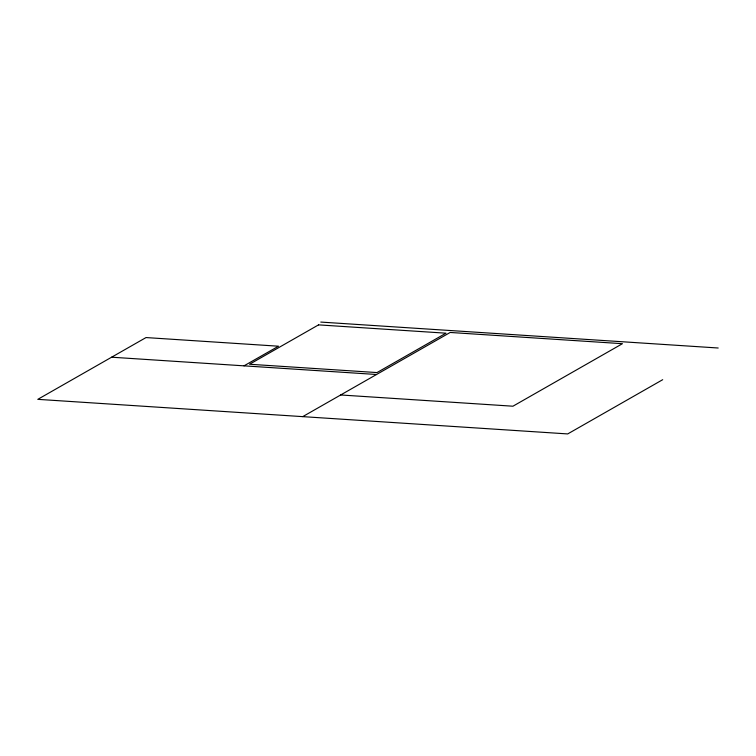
<?xml version="1.0" encoding="UTF-8"?>
<svg xmlns="http://www.w3.org/2000/svg" width="756" height="756" viewBox="0 0 756 756"><rect width="100%" height="100%" fill="white"/><g stroke="black" fill="none" stroke-linecap="round" stroke-linejoin="round"><path stroke-width="1.13" d="M302.731 416.632L450.179 332.46L622.443 343.696L512.937 406.208L340.682 394.972M662.7 379.692L567.709 433.925L37.8 399.348L146.021 337.563L278.501 346.21L244.008 365.838M320.78 322.075L718.2 348.006M111.623 357.201L376.554 374.494M318.55 324.872L249.565 364.25L377.008 372.566L445.993 333.188L318.55 324.872"/></g></svg>
